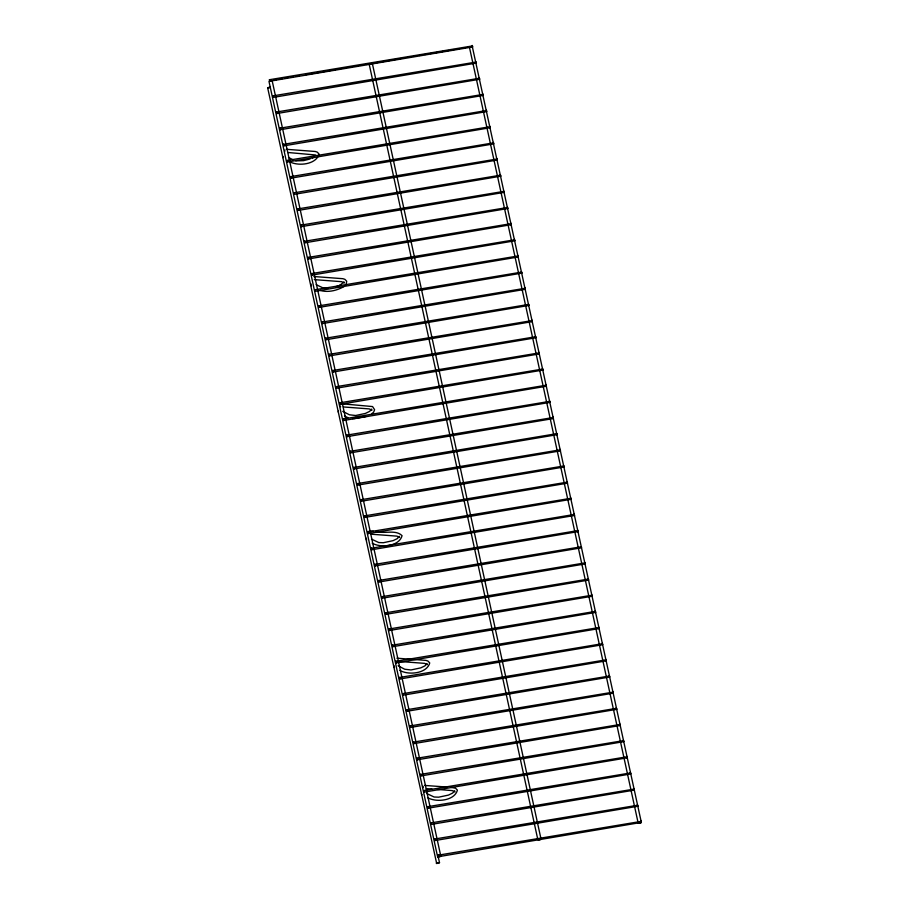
<?xml version="1.0" encoding="UTF-8"?>
<svg xmlns="http://www.w3.org/2000/svg" width="909" height="909" viewBox="0 0 909 909"><rect width="100%" height="100%" fill="white"/><g stroke="black" fill="none" stroke-linecap="round" stroke-linejoin="round"><path stroke-width="1.36" d="M284.744 151.417L284.801 150.167M423.094 787.546L423.151 786.296M282.949 157.666L283.142 156.45M310.81 283.676L311.276 285.812M338.284 412.118L338.478 410.902M366.145 538.128L366.611 540.264M393.813 665.354L394.279 667.501M345.965 284.96L346.727 281.233L344.886 279.336L342.886 278.699L313.878 276.518M437.638 856.869L440.842 856.335L437.638 856.869L268.984 81.39L270.7 80.56L272.189 80.856L440.535 854.949M438.286 857.142L439.502 862.686L436.684 863.55L267.644 87.753L270.462 86.9M537.594 838.541L369.247 64.448L369.793 63.982M472.316 46.654L641.356 822.452L639.641 823.281L638.152 822.986L469.498 47.507L471.226 46.677M371.986 413.595L373.633 412.186L374.61 409.686L372.554 406.562L341.545 403.744M436.297 863.232L439.502 862.686M538.446 839.45L538.276 840.246L541.094 839.393L372.44 63.914L370.963 63.619M638.152 822.986L641.356 822.452M312.264 158.098L314.298 156.939M344.318 286.369C337.216 290.505 328.263 292.766 320.218 290.46M310.117 158.961L303.583 160.643L295.777 160.882M335.66 286.835L340.58 285.028L339.932 285.324L343.954 281.858L344.25 283.006L341.614 281.676L314.321 279.631M366.111 416.447L354.305 418.583M269.473 79.719L472.475 45.927L472.578 46.961L269.791 81.231L269.473 79.719L269.791 81.231M273.768 80.049L276.563 79.572M279.358 79.106L282.165 78.629M284.96 78.151L287.755 77.685M290.55 77.208L293.346 76.742M296.141 76.265L298.936 75.788M305.935 74.606L308.73 74.14M311.526 73.663L314.321 73.197M317.116 72.72L319.923 72.243M322.718 71.777L325.513 71.3M328.308 70.834L335.296 69.652M338.103 69.175L340.898 68.698M343.693 68.232L346.488 67.755M349.283 67.289L352.078 66.811M354.885 66.334L357.68 65.868M360.475 65.391L363.27 64.925M366.066 64.448L373.065 63.266M375.86 62.789L378.655 62.323M381.45 61.846L384.246 61.38M387.041 60.903L389.847 60.426M392.643 59.96L395.438 59.483M398.233 59.017L401.028 58.54M408.027 57.358L410.823 56.881M413.618 56.415L416.413 55.938M419.208 55.472L422.003 54.994M424.81 54.517L427.605 54.051M430.4 53.574L442.99 51.449M445.785 50.984L448.58 50.506M451.375 50.029L454.17 49.563M456.966 49.086L459.761 48.62M462.567 48.143L465.363 47.666M468.158 47.2L470.953 46.723M272.984 95.877L475.986 62.085L476.089 63.119L273.314 97.388L272.984 95.877L273.314 97.388M276.495 112.023L479.498 78.242L479.6 79.276L276.825 113.545L276.495 112.023L276.825 113.545M280.006 128.18L483.009 94.4L483.122 95.434L280.336 129.703L280.006 128.18L280.336 129.703M283.517 144.338L486.52 110.546L486.633 111.591L283.847 145.849L283.517 144.338L283.847 145.849M287.039 160.495L490.042 126.703L490.144 127.749L287.369 162.007L287.039 160.495L287.369 162.007M290.55 176.653L493.553 142.861L493.655 143.895L290.88 178.164L290.55 176.653L290.88 178.164M294.062 192.81L497.064 159.018L497.166 160.052L294.391 194.321L294.062 192.81L294.391 194.321M297.573 208.968L500.575 175.176L500.689 176.21L297.902 210.479L297.573 208.968L297.902 210.479M301.095 225.114L504.097 191.333L504.2 192.367L301.424 226.636L301.095 225.114L301.424 226.636M304.606 241.271L507.608 207.479L507.711 208.525L304.935 242.794L304.606 241.271L304.935 242.794M308.117 257.429L511.119 223.637L511.222 224.682L308.446 258.94L308.117 257.429L308.446 258.94M311.628 273.586L514.63 239.794L514.744 240.828L311.957 275.097L311.628 273.586L311.957 275.097M315.139 289.744L518.153 255.952L518.255 256.986L315.468 291.255L315.139 289.744L315.468 291.255M318.661 305.901L521.664 272.109L521.766 273.143L318.991 307.412L318.661 305.901L318.991 307.412M322.172 322.059L525.175 288.267L525.277 289.301L322.502 323.57L322.172 322.059L322.502 323.57M325.683 338.205L528.686 304.424L528.788 305.458L326.013 339.727L325.683 338.205L326.013 339.727M329.194 354.362L532.197 320.57L532.31 321.616L329.524 355.885L329.194 354.362L329.524 355.885M332.717 370.52L535.719 336.728L535.821 337.773L333.046 372.031L332.717 370.52L333.046 372.031M336.228 386.677L539.23 352.885L539.332 353.919L336.557 388.188L336.228 386.677L336.557 388.188M339.739 402.835L542.741 369.043L542.843 370.077L340.068 404.346L339.739 402.835L340.068 404.346M343.25 418.992L546.252 385.2L546.366 386.234L343.579 420.503L343.25 418.992L343.579 420.503M346.761 435.138L549.775 401.358L549.877 402.392L347.09 436.661L346.761 435.138L347.09 436.661M350.283 451.296L553.286 417.504L553.388 418.549L350.613 452.818L350.283 451.296L350.613 452.818M353.794 467.453L556.797 433.661L556.899 434.707L354.124 468.964L353.794 467.453L354.124 468.964M357.305 483.611L560.308 449.819L560.421 450.864L357.635 485.122L357.305 483.611L357.635 485.122M360.816 499.768L563.819 465.976L563.932 467.01L361.146 501.279L360.816 499.768L361.146 501.279M364.339 515.926L567.341 482.134L567.443 483.168L364.668 517.437L364.339 515.926L364.668 517.437M367.85 532.083L570.852 498.291L570.954 499.325L368.179 533.594L367.85 532.083L368.179 533.594M371.361 548.229L574.363 514.449L574.465 515.483L371.69 549.752L371.361 548.229L371.69 549.752M374.872 564.387L577.874 530.595L577.988 531.64L375.201 565.909L374.872 564.387L375.201 565.909M378.383 580.544L581.396 546.752L581.499 547.797L378.712 582.055L378.383 580.544L378.712 582.055M381.905 596.702L584.907 562.91L585.01 563.944L382.234 598.213L381.905 596.702L382.234 598.213M385.416 612.859L588.418 579.067L588.521 580.101L385.746 614.37L385.416 612.859L385.746 614.37M388.927 629.017L591.929 595.225L592.043 596.259L389.257 630.528L388.927 629.017L389.257 630.528M392.438 645.174L595.44 611.382L595.554 612.416L392.768 646.685L392.438 645.174L392.768 646.685M395.96 661.32L598.963 627.54L599.065 628.574L396.29 662.843L395.96 661.32L396.29 662.843M399.471 677.478L602.474 643.686L602.576 644.731L399.801 679L399.471 677.478L399.801 679M402.982 693.635L605.985 659.843L606.087 660.888L403.312 695.146L402.982 693.635L403.312 695.146M406.493 709.793L609.496 676.001L609.609 677.035L406.823 711.304L406.493 709.793L406.823 711.304M410.016 725.95L613.018 692.158L613.12 693.192L410.334 727.461L410.016 725.95L410.334 727.461M413.527 742.108L616.529 708.316L616.632 709.35L413.856 743.619L413.527 742.108L413.856 743.619M417.038 758.254L620.04 724.473L620.143 725.507L417.367 759.776L417.038 758.254L417.367 759.776M420.549 774.411L623.551 740.619L623.665 741.664L420.878 775.934L420.549 774.411L420.878 775.934M424.06 790.569L627.062 756.777L627.176 757.822L424.389 792.08L424.06 790.569L424.389 792.08M427.582 806.726L630.585 772.934L630.687 773.979L427.912 808.237L427.582 806.726L427.912 808.237M431.093 822.884L634.096 789.092L634.198 790.126L431.423 824.395L431.093 822.884L431.423 824.395M434.604 839.041L637.607 805.249L637.709 806.283L434.934 840.552L434.604 839.041L434.934 840.552M438.115 855.199L641.118 821.406L641.231 822.44L438.445 856.71L438.115 855.199L438.445 856.71M269.132 88.048L267.644 87.753M327.979 288.278L323.445 288.108L316.184 284.676M352.567 418.606L353.317 418.606M286.21 149.292L315.218 151.473L317.218 152.11L319.059 154.007C316.332 164.62 298.038 166.62 289.198 161.495M288.039 152.507L315.628 154.984M343.375 406.959L369.281 408.902L371.917 410.232L371.622 409.084L369.633 411.391L365.452 413.413L355.646 415.504L349.408 414.788L342.75 411.334M369.213 530.97L373.383 531.265M376.156 531.47C384.053 534.174 395.699 529.197 402.062 535.685C399.346 546.298 381.041 548.297 372.201 543.173M371.042 534.185L396.96 536.14L399.585 537.458L399.301 536.31L397.301 538.617L393.12 540.639L383.314 542.73L378.78 542.559L371.531 539.128M396.881 658.196L425.889 660.377L427.889 661.013L429.741 662.911C427.014 673.524 408.709 675.535 399.869 670.399M400.096 661.513L424.628 663.365L427.253 664.684L426.969 663.536L424.969 665.842L420.787 667.865L410.982 669.956L404.744 669.24L398.085 665.786M424.56 785.421L446.762 787.024M426.389 788.637L431.923 789.035M437.468 789.432L452.296 790.591L454.92 791.909L454.636 790.762L452.637 793.068L448.455 795.091L438.649 797.182L434.127 797.011L426.866 793.591M450.921 787.33L455.568 788.239L457.409 790.137C454.682 800.749 436.377 802.761 427.537 797.625M472.578 46.961L472.248 45.45M476.089 63.119L475.759 61.607M479.6 79.276L479.27 77.765M483.031 95.411L482.793 93.922M486.633 111.591L486.304 110.069M490.144 127.749L489.815 126.226M493.655 143.895L493.326 142.383M497.087 160.029L496.837 158.541M500.689 176.21L500.359 174.698M507.711 208.525L507.381 207.002M511.131 224.659L510.892 223.16M514.744 240.828L514.414 239.317M518.255 256.986L517.925 255.474M521.766 273.143L521.436 271.632M525.186 289.278L524.947 287.789M528.788 305.458L528.459 303.947M532.31 321.616L531.981 320.093M535.821 337.773L535.492 336.25M539.242 353.896L539.003 352.408M542.843 370.077L542.514 368.565M546.366 386.234L546.036 384.723M549.877 402.392L549.547 400.88M553.297 418.526L553.058 417.038M556.899 434.707L556.569 433.184M560.421 450.864L560.092 449.341M563.841 466.987L563.603 465.499M567.352 483.145L567.114 481.656M570.954 499.325L570.625 497.814M574.465 515.483L574.136 513.971M577.897 531.617L577.658 530.117M585.01 563.944L584.68 562.432M588.521 580.101L588.191 578.59M591.952 596.236L591.714 594.747M595.554 612.416L595.225 610.905M599.065 628.574L598.736 627.062M602.576 644.731L602.247 643.208M606.008 660.866L605.758 659.366M609.609 677.035L609.28 675.523M613.12 693.192L612.791 691.681M616.632 709.35L616.302 707.838M620.052 725.484L619.813 723.996M623.665 741.664L623.335 740.153M627.176 757.822L626.846 756.299M630.596 773.945L630.357 772.457M634.107 790.103L633.868 788.614M637.709 806.283L637.379 804.772M641.231 822.44L640.902 820.929M288.517 157.45L292.959 159.757M344.534 415.947L347.886 417.686M421.299 793.807L421.946 794.727M340.08 405.868L340.602 406.755"/></g></svg>
